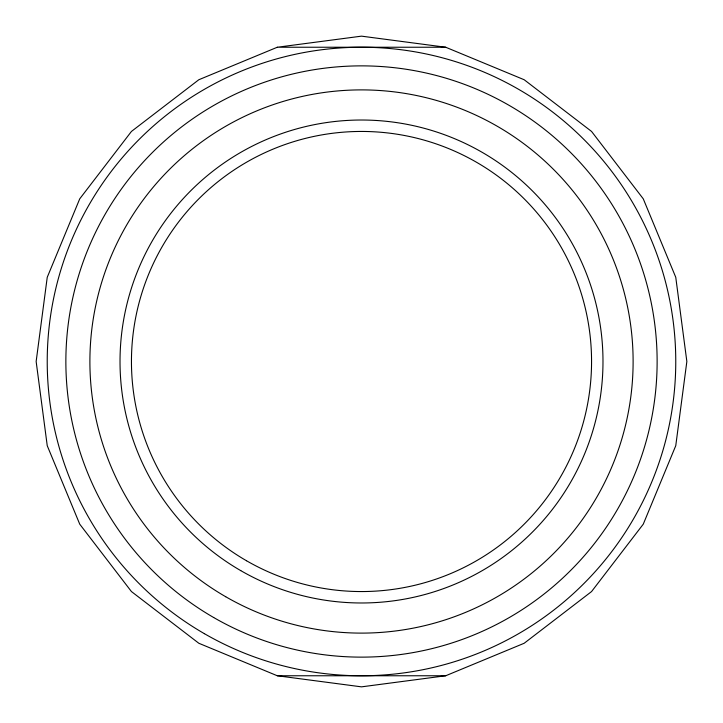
<?xml version="1.0" encoding="UTF-8"?>
<svg xmlns="http://www.w3.org/2000/svg" width="723" height="723" viewBox="0 0 723 723"><rect width="100%" height="100%" fill="white"/><g stroke="black" fill="none" stroke-linecap="round" stroke-linejoin="round"><path stroke-width="1.08" d="M277.298 47.239L198.825 79.738L131.441 131.441L79.738 198.825L47.239 277.298L36.15 361.5L47.239 445.702L79.738 524.175L131.441 591.559L198.825 643.262L277.298 675.761L361.5 686.85L445.702 675.761L524.175 643.262L591.559 591.559L643.262 524.175L675.761 445.702L686.85 361.5L675.761 277.298L643.262 198.825L591.559 131.441L524.175 79.738L445.702 47.239L361.5 36.15L277.298 47.239L445.702 47.239M277.298 675.761L445.702 675.761M240.759 570.628A241.482 241.482 0 0 0 602.982 361.5A241.482 241.482 0 0 0 240.759 152.372A241.482 241.482 0 0 0 240.759 570.628M225.693 596.719A271.613 271.613 0 0 0 633.113 361.5A271.613 271.613 0 0 0 225.693 126.281A271.613 271.613 0 0 0 225.693 596.719M246.471 560.732A230.059 230.059 0 0 0 591.559 361.5A230.059 230.059 0 0 0 246.471 162.268A230.059 230.059 0 0 0 246.471 560.732M213.683 617.523A295.626 295.626 0 0 0 657.126 361.5A295.626 295.626 0 0 0 213.683 105.477A295.626 295.626 0 0 0 213.683 617.523M204.365 633.664A314.261 314.261 0 0 0 675.761 361.5A314.261 314.261 0 0 0 204.365 89.336A314.261 314.261 0 0 0 204.365 633.664"/></g></svg>
